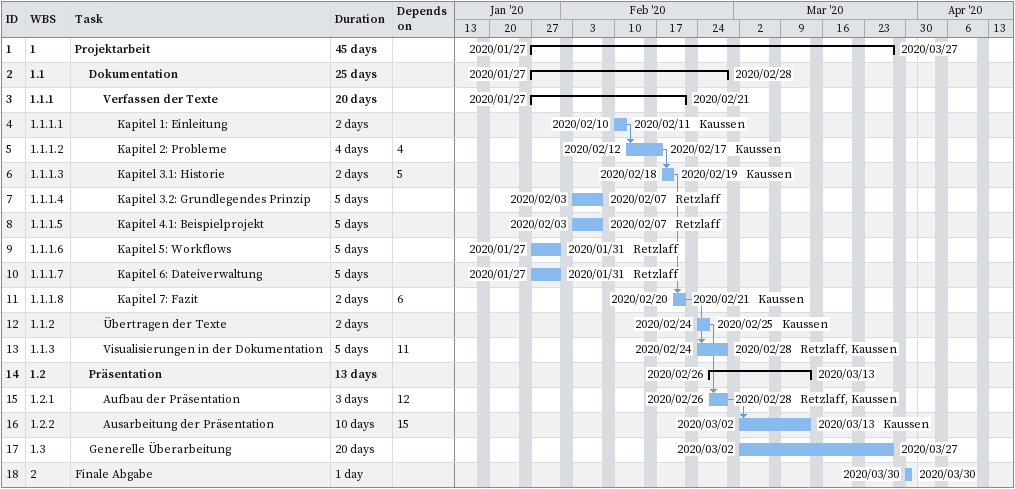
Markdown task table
| ID | WBS | Task | Duration | Start | Finish | Predecessors | Resources |
|---|---|---|---|---|---|---|---|
| 1 | 1 | **Projektarbeit** | 45d | 2020-01-27 | 2020-03-27 |  |  |
| 2 | 1.1 | **Dokumentation** | 25d | 2020-01-27 | 2020-02-28 |  |  |
| 3 | 1.1.1 | **Verfassen der Texte** | 20d | 2020-01-27 | 2020-02-21 |  |  |
| 4 | 1.1.1.1 | Kapitel 1: Einleitung | 2d | 2020-02-10 | 2020-02-11 |  | Kaussen |
| 5 | 1.1.1.2 | Kapitel 2: Probleme | 4d | 2020-02-12 | 2020-02-17 | 4 | Kaussen |
| 6 | 1.1.1.3 | Kapitel 3.1: Historie | 2d | 2020-02-18 | 2020-02-19 | 5 | Kaussen |
| 7 | 1.1.1.4 | Kapitel 3.2: Grundlegendes Prinzip | 5d | 2020-02-03 | 2020-02-07 |  | Retzlaff |
| 8 | 1.1.1.5 | Kapitel 4.1: Beispielprojekt | 5d | 2020-02-03 | 2020-02-07 |  | Retzlaff |
| 9 | 1.1.1.6 | Kapitel 5: Workflows | 5d | 2020-01-27 | 2020-01-31 |  | Retzlaff |
| 10 | 1.1.1.7 | Kapitel 6: Dateiverwaltung | 5d | 2020-01-27 | 2020-01-31 |  | Retzlaff |
| 11 | 1.1.1.8 | Kapitel 7: Fazit | 2d | 2020-02-20 | 2020-02-21 | 6 | Kaussen |
| 12 | 1.1.2 | Übertragen der Texte | 2d | 2020-02-24 | 2020-02-25 |  | Kaussen |
| 13 | 1.1.3 | Visualisierungen in der Dokumentation | 5d | 2020-02-24 | 2020-02-28 | 11 | Retzlaff, Kaussen |
| 14 | 1.2 | **Präsentation** | 13d | 2020-02-26 | 2020-03-13 |  |  |
| 15 | 1.2.1 | Aufbau der Präsentation | 3d | 2020-02-26 | 2020-02-28 | 12 | Retzlaff, Kaussen |
| 16 | 1.2.2 | Ausarbeitung der Präsentation | 10d | 2020-03-02 | 2020-03-13 | 15 | Kaussen |
| 17 | 1.3 | Generelle Überarbeitung | 20d | 2020-03-02 | 2020-03-27 |  |  |
| 18 | 2 | Finale Abgabe | 1d | 2020-03-30 | 2020-03-30 |  |  |
